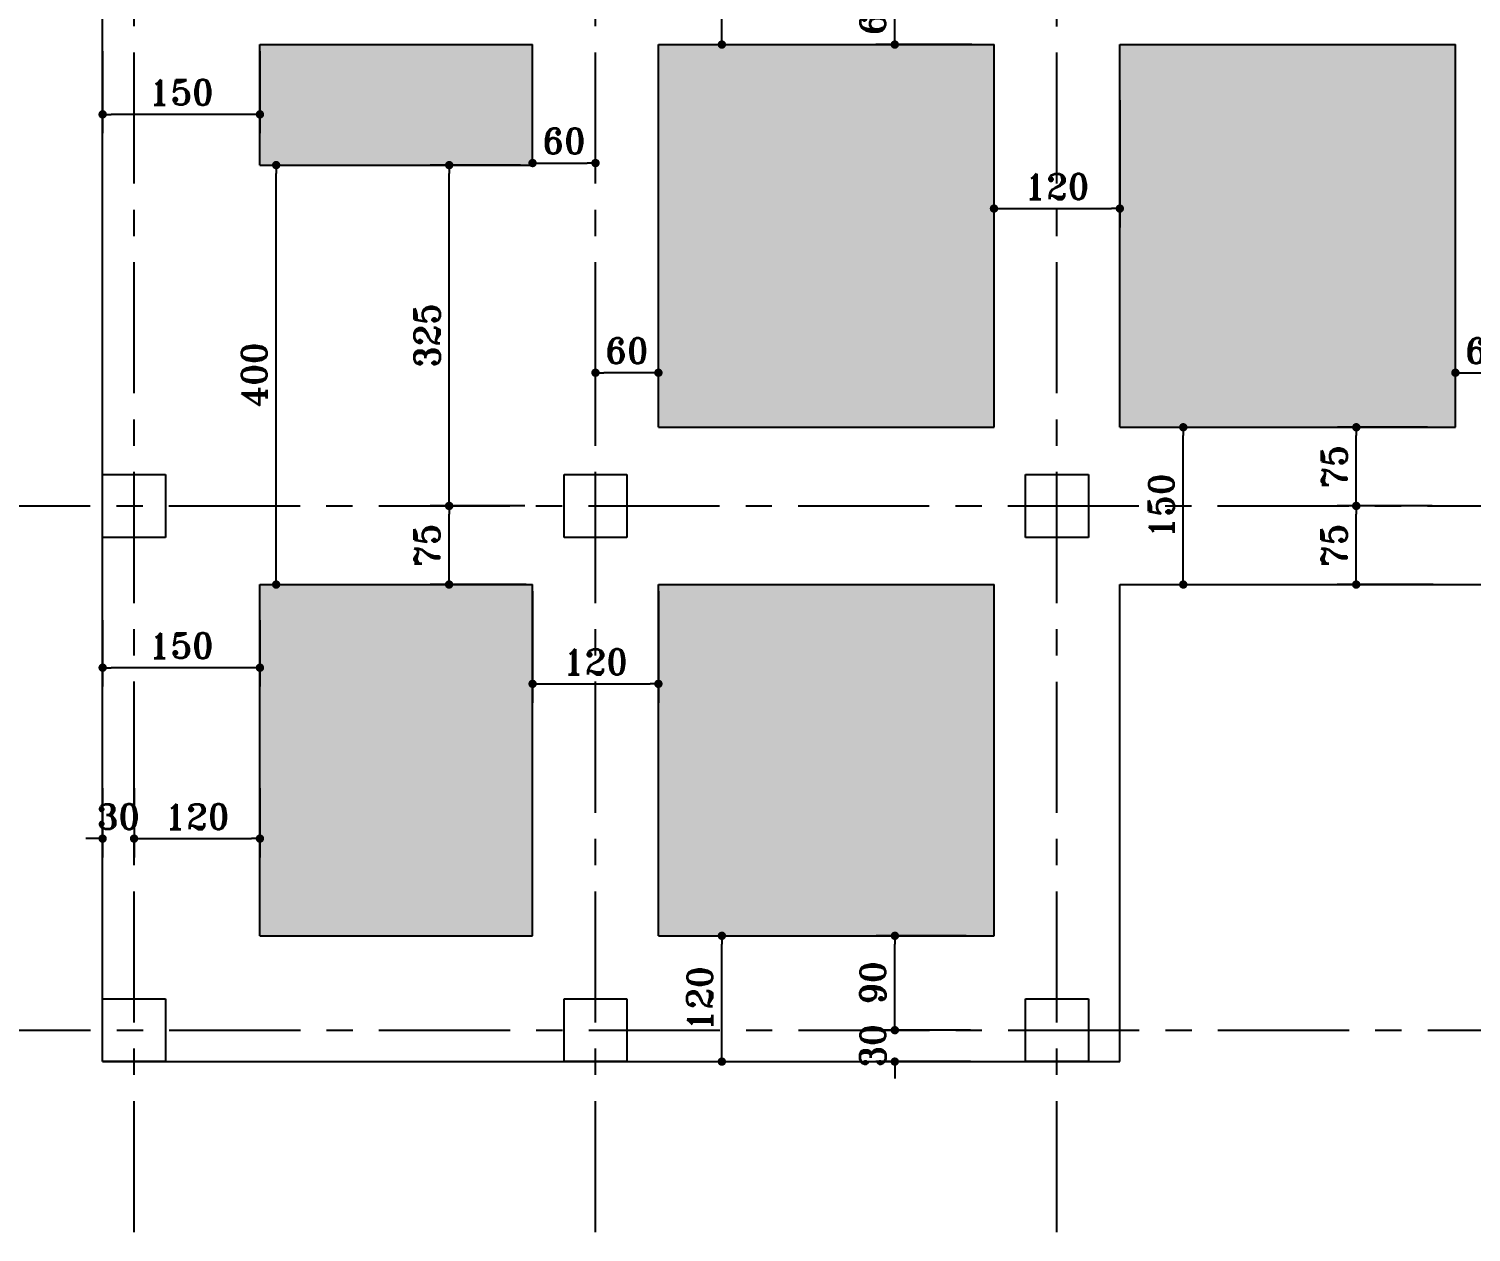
# Model space of a CAD drawing. Header units: inches. Extents: x 460503 to 460688, y 47570 to 48852.
# Drawn here: x 460520.24 to 460533.99, y 48742.66 to 48754.14 of the extents above; entities that cross this region are included whole.
import ezdxf

# ---------------------------------------------------------------- set-up
doc = ezdxf.new("R2010")
doc.units = ezdxf.units.IN
doc.header["$MEASUREMENT"] = 0
doc.linetypes.add('CENTER', pattern=[2, 1.25, -0.25, 0.25, -0.25])
for name, color, linetype in [('3G', 3, 'Continuous'), ('AXE', 1, 'CENTER'), ('DIM', 8, 'Continuous'), ('PY', 4, 'Continuous')]:
    doc.layers.add(name, color=color, linetype=linetype)
doc.styles.add('ROMANT', font='romant')
doc.dimstyles.new('Copy of 1-100', dxfattribs={"dimtxt": 0.24, "dimasz": 0.08, "dimexe": 0.18, "dimexo": 0.0625, "dimgap": 0.09, "dimtad": 1, "dimdec": 0, "dimlfac": 100, "dimdsep": 46, "dimtxsty": 'ROMANT', "dimblk": 'DOT', "dimcen": 0.09, "dimclrd": 1, "dimclre": 1, "dimclrt": 3, "dimadec": 0, "dimazin": 0, "dimtfac": 1, "dimtdec": 0, "dimtix": 1, "dimtofl": 0, "dimtmove": 2, "dimatfit": 3, "dimldrblk": 'DOT', "dimfxl": 1, "dimtolj": 1, "dimarcsym": 0})

# ---------------------------------------------------------------- blocks, each defined once
blk = doc.blocks.new('DOT')
at = {"layer": 'DIM', "color": 0, "linetype": 'ByBlock'}
blk.add_line((-0.5, 0), (-1, 0), dxfattribs=at)
at = {"layer": 'DIM', "color": 0, "linetype": 'ByBlock', "const_width": 0.5}
blk.add_lwpolyline([(-0.25, 0, 1), (0.25, 0, 1)], format="xyb", close=True, dxfattribs=at)
blk = doc.blocks.new('*D50')
at = {"color": 1, "lineweight": -2, "transparency": 16777216}
for p, q in [((460520.944, 48753.925), (460520.944, 48753.142)), ((460522.444, 48753.925), (460522.444, 48753.142)), ((460522.364, 48753.322), (460521.024, 48753.322))]:
    blk.add_line(p, q, dxfattribs=at)
at = {"layer": 'Defpoints', "color": 0, "transparency": 16777216}
for p in [(460520.944, 48753.988), (460522.444, 48753.988), (460520.944, 48753.322)]:
    blk.add_point(p, dxfattribs=at)
at = {"color": 1, "lineweight": -2, "transparency": 16777216, "xscale": 0.08, "yscale": 0.08, "zscale": 0.08, "rotation": 180}
blk.add_blockref('DOT', (460520.944, 48753.322), dxfattribs=at)
at = {"color": 1, "lineweight": -2, "transparency": 16777216, "xscale": 0.08, "yscale": 0.08, "zscale": 0.08}
blk.add_blockref('DOT', (460522.444, 48753.322), dxfattribs=at)
at = {"color": 3, "transparency": 16777216, "insert": (460521.694, 48753.532), "char_height": 0.24, "attachment_point": 5, "style": 'ROMANT'}
blk.add_mtext('\\A1;150', dxfattribs=at)
blk = doc.blocks.new('_Dot')
at = {"layer": 'DIM', "color": 0, "lineweight": -2}
blk.add_line((-0.5, 0), (-1, 0), dxfattribs=at)
at = {"layer": 'DIM', "color": 0, "const_width": 0.5}
blk.add_lwpolyline([(-0.25, 0, 1), (0.25, 0, 1)], format="xyb", close=True, dxfattribs=at)
blk = doc.blocks.new('*D57')
at = {"color": 1, "lineweight": -2, "transparency": 16777216}
for p, q in [((460520.944, 48748.497), (460520.944, 48747.865)), ((460522.444, 48748.497), (460522.444, 48747.865)), ((460522.364, 48748.045), (460521.024, 48748.045))]:
    blk.add_line(p, q, dxfattribs=at)
at = {"layer": 'Defpoints', "color": 0, "transparency": 16777216}
for p in [(460520.944, 48748.56), (460522.444, 48748.56), (460520.944, 48748.045)]:
    blk.add_point(p, dxfattribs=at)
at = {"color": 1, "lineweight": -2, "transparency": 16777216, "xscale": 0.08, "yscale": 0.08, "zscale": 0.08, "rotation": 180}
blk.add_blockref('DOT', (460520.944, 48748.045), dxfattribs=at)
at = {"color": 1, "lineweight": -2, "transparency": 16777216, "xscale": 0.08, "yscale": 0.08, "zscale": 0.08}
blk.add_blockref('DOT', (460522.444, 48748.045), dxfattribs=at)
at = {"color": 3, "transparency": 16777216, "insert": (460521.694, 48748.255), "char_height": 0.24, "attachment_point": 5, "style": 'ROMANT'}
blk.add_mtext('\\A1;150', dxfattribs=at)
blk = doc.blocks.new('*D58')
at = {"color": 1, "lineweight": -2, "transparency": 16777216}
for p, q in [((460520.944, 48746.897), (460520.944, 48746.235)), ((460521.244, 48746.897), (460521.244, 48746.235)), ((460520.864, 48746.415), (460520.784, 48746.415)), ((460521.324, 48746.415), (460521.404, 48746.415))]:
    blk.add_line(p, q, dxfattribs=at)
at = {"layer": 'Defpoints', "color": 0, "transparency": 16777216}
for p in [(460520.944, 48746.96), (460521.244, 48746.96), (460521.244, 48746.415)]:
    blk.add_point(p, dxfattribs=at)
at = {"color": 1, "lineweight": -2, "transparency": 16777216, "xscale": 0.08, "yscale": 0.08, "zscale": 0.08}
blk.add_blockref('DOT', (460520.944, 48746.415), dxfattribs=at)
at = {"color": 1, "lineweight": -2, "transparency": 16777216, "xscale": 0.08, "yscale": 0.08, "zscale": 0.08, "rotation": 180}
blk.add_blockref('DOT', (460521.244, 48746.415), dxfattribs=at)
at = {"color": 3, "transparency": 16777216, "insert": (460521.094, 48746.625), "char_height": 0.24, "attachment_point": 5, "style": 'ROMANT'}
blk.add_mtext('\\A1;30', dxfattribs=at)
blk = doc.blocks.new('*D59')
at = {"color": 1, "lineweight": -2, "transparency": 16777216}
for p, q in [((460521.244, 48746.897), (460521.244, 48746.235)), ((460522.444, 48746.897), (460522.444, 48746.235)), ((460521.324, 48746.415), (460522.364, 48746.415))]:
    blk.add_line(p, q, dxfattribs=at)
at = {"layer": 'Defpoints', "color": 0, "transparency": 16777216}
for p in [(460521.244, 48746.96), (460522.444, 48746.96), (460522.444, 48746.415)]:
    blk.add_point(p, dxfattribs=at)
at = {"color": 1, "lineweight": -2, "transparency": 16777216, "xscale": 0.08, "yscale": 0.08, "zscale": 0.08, "rotation": 180}
blk.add_blockref('DOT', (460521.244, 48746.415), dxfattribs=at)
at = {"color": 1, "lineweight": -2, "transparency": 16777216, "xscale": 0.08, "yscale": 0.08, "zscale": 0.08}
blk.add_blockref('DOT', (460522.444, 48746.415), dxfattribs=at)
at = {"color": 3, "transparency": 16777216, "insert": (460521.844, 48746.625), "char_height": 0.24, "attachment_point": 5, "style": 'ROMANT'}
blk.add_mtext('\\A1;120', dxfattribs=at)
blk = doc.blocks.new('*D71')
at = {"color": 1, "lineweight": -2, "transparency": 16777216}
for p, q in [((460526.307, 48745.488), (460527.029, 48745.488)), ((460526.849, 48744.368), (460526.849, 48745.408)), ((460526.317, 48744.288), (460527.029, 48744.288))]:
    blk.add_line(p, q, dxfattribs=at)
at = {"layer": 'Defpoints', "color": 0, "transparency": 16777216}
for p in [(460526.244, 48745.488), (460526.849, 48745.488), (460526.254, 48744.288)]:
    blk.add_point(p, dxfattribs=at)
at = {"color": 1, "lineweight": -2, "transparency": 16777216, "xscale": 0.08, "yscale": 0.08, "zscale": 0.08}
for p, rotation in [((460526.849, 48745.488), 90), ((460526.849, 48744.288), 270)]:
    blk.add_blockref('DOT', p, dxfattribs=dict(at, rotation=rotation))
at = {"color": 3, "transparency": 16777216, "insert": (460526.639, 48744.888), "char_height": 0.24, "attachment_point": 5, "rotation": 90, "style": 'ROMANT'}
blk.add_mtext('\\A1;120', dxfattribs=at)
blk = doc.blocks.new('*D72')
at = {"color": 1, "lineweight": -2, "transparency": 16777216}
for p, q in [((460529.179, 48745.488), (460528.319, 48745.488)), ((460528.499, 48744.668), (460528.499, 48745.408)), ((460529.179, 48744.588), (460528.319, 48744.588))]:
    blk.add_line(p, q, dxfattribs=at)
at = {"layer": 'Defpoints', "color": 0, "transparency": 16777216}
for p in [(460528.499, 48745.488), (460529.242, 48745.488), (460529.242, 48744.588)]:
    blk.add_point(p, dxfattribs=at)
at = {"color": 1, "lineweight": -2, "transparency": 16777216, "xscale": 0.08, "yscale": 0.08, "zscale": 0.08}
for p, rotation in [((460528.499, 48745.488), 90), ((460528.499, 48744.588), 270)]:
    blk.add_blockref('DOT', p, dxfattribs=dict(at, rotation=rotation))
at = {"color": 3, "transparency": 16777216, "insert": (460528.289, 48745.038), "char_height": 0.24, "attachment_point": 5, "rotation": 90, "style": 'ROMANT'}
blk.add_mtext('\\A1;90', dxfattribs=at)
blk = doc.blocks.new('*D73')
at = {"color": 1, "lineweight": -2, "transparency": 16777216}
for p, q in [((460528.498, 48744.668), (460528.498, 48744.748)), ((460529.221, 48744.588), (460528.318, 48744.588)), ((460529.221, 48744.288), (460528.318, 48744.288)), ((460528.498, 48744.208), (460528.498, 48744.128))]:
    blk.add_line(p, q, dxfattribs=at)
at = {"layer": 'Defpoints', "color": 0, "transparency": 16777216}
for p in [(460528.498, 48744.588), (460529.283, 48744.588), (460529.283, 48744.288)]:
    blk.add_point(p, dxfattribs=at)
at = {"color": 1, "lineweight": -2, "transparency": 16777216, "xscale": 0.08, "yscale": 0.08, "zscale": 0.08}
for p, rotation in [((460528.498, 48744.588), 270), ((460528.498, 48744.288), 90)]:
    blk.add_blockref('DOT', p, dxfattribs=dict(at, rotation=rotation))
at = {"color": 3, "transparency": 16777216, "insert": (460528.288, 48744.438), "char_height": 0.24, "attachment_point": 5, "rotation": 90, "style": 'ROMANT'}
blk.add_mtext('\\A1;30', dxfattribs=at)
blk = doc.blocks.new('*D74')
at = {"color": 1, "lineweight": -2, "transparency": 16777216}
for p, q in [((460522.517, 48752.838), (460522.779, 48752.838)), ((460522.599, 48748.918), (460522.599, 48752.758)), ((460522.517, 48748.838), (460522.779, 48748.838))]:
    blk.add_line(p, q, dxfattribs=at)
at = {"layer": 'Defpoints', "color": 0, "transparency": 16777216}
for p in [(460522.454, 48752.838), (460522.599, 48752.838), (460522.454, 48748.838)]:
    blk.add_point(p, dxfattribs=at)
at = {"color": 1, "lineweight": -2, "transparency": 16777216, "xscale": 0.08, "yscale": 0.08, "zscale": 0.08}
for p, rotation in [((460522.599, 48752.838), 90), ((460522.599, 48748.838), 270)]:
    blk.add_blockref('DOT', p, dxfattribs=dict(at, rotation=rotation))
at = {"color": 3, "transparency": 16777216, "insert": (460522.389, 48750.838), "char_height": 0.24, "attachment_point": 5, "rotation": 90, "style": 'ROMANT'}
blk.add_mtext('\\A1;400', dxfattribs=at)
blk = doc.blocks.new('*D75')
at = {"color": 1, "lineweight": -2, "transparency": 16777216}
for p, q in [((460524.929, 48752.838), (460524.069, 48752.838)), ((460524.249, 48749.668), (460524.249, 48752.758)), ((460524.929, 48749.588), (460524.069, 48749.588))]:
    blk.add_line(p, q, dxfattribs=at)
at = {"layer": 'Defpoints', "color": 0, "transparency": 16777216}
for p in [(460524.249, 48752.838), (460524.992, 48752.838), (460524.992, 48749.588)]:
    blk.add_point(p, dxfattribs=at)
at = {"color": 1, "lineweight": -2, "transparency": 16777216, "xscale": 0.08, "yscale": 0.08, "zscale": 0.08}
for p, rotation in [((460524.249, 48752.838), 90), ((460524.249, 48749.588), 270)]:
    blk.add_blockref('DOT', p, dxfattribs=dict(at, rotation=rotation))
at = {"color": 3, "transparency": 16777216, "insert": (460524.039, 48751.213), "char_height": 0.24, "attachment_point": 5, "rotation": 90, "style": 'ROMANT'}
blk.add_mtext('\\A1;325', dxfattribs=at)
blk = doc.blocks.new('*D76')
at = {"color": 1, "lineweight": -2, "transparency": 16777216}
for p, q in [((460524.971, 48749.588), (460524.068, 48749.588)), ((460524.248, 48748.918), (460524.248, 48749.508)), ((460524.982, 48748.838), (460524.068, 48748.838))]:
    blk.add_line(p, q, dxfattribs=at)
at = {"layer": 'Defpoints', "color": 0, "transparency": 16777216}
for p in [(460524.248, 48749.588), (460525.033, 48749.588), (460525.044, 48748.838)]:
    blk.add_point(p, dxfattribs=at)
at = {"color": 1, "lineweight": -2, "transparency": 16777216, "xscale": 0.08, "yscale": 0.08, "zscale": 0.08}
for p, rotation in [((460524.248, 48749.588), 90), ((460524.248, 48748.838), 270)]:
    blk.add_blockref('DOT', p, dxfattribs=dict(at, rotation=rotation))
at = {"color": 3, "transparency": 16777216, "insert": (460524.038, 48749.213), "char_height": 0.24, "attachment_point": 5, "rotation": 90, "style": 'ROMANT'}
blk.add_mtext('\\A1;75', dxfattribs=at)
blk = doc.blocks.new('*D80')
at = {"color": 1, "lineweight": -2, "transparency": 16777216}
for p, q in [((460526.317, 48755.188), (460527.029, 48755.188)), ((460526.849, 48754.068), (460526.849, 48755.108)), ((460526.317, 48753.988), (460527.029, 48753.988))]:
    blk.add_line(p, q, dxfattribs=at)
at = {"layer": 'Defpoints', "color": 0, "transparency": 16777216}
for p in [(460526.254, 48755.188), (460526.849, 48755.188), (460526.254, 48753.988)]:
    blk.add_point(p, dxfattribs=at)
at = {"color": 1, "lineweight": -2, "transparency": 16777216, "xscale": 0.08, "yscale": 0.08, "zscale": 0.08}
for p, rotation in [((460526.849, 48755.188), 90), ((460526.849, 48753.988), 270)]:
    blk.add_blockref('DOT', p, dxfattribs=dict(at, rotation=rotation))
at = {"color": 3, "transparency": 16777216, "insert": (460526.639, 48754.588), "char_height": 0.24, "attachment_point": 5, "rotation": 90, "style": 'ROMANT'}
blk.add_mtext('\\A1;120', dxfattribs=at)
blk = doc.blocks.new('*D82')
at = {"color": 1, "lineweight": -2, "transparency": 16777216}
for p, q in [((460529.221, 48754.588), (460528.318, 48754.588)), ((460528.498, 48754.068), (460528.498, 48754.508)), ((460529.232, 48753.988), (460528.318, 48753.988))]:
    blk.add_line(p, q, dxfattribs=at)
at = {"layer": 'Defpoints', "color": 0, "transparency": 16777216}
for p in [(460528.498, 48754.588), (460529.283, 48754.588), (460529.294, 48753.988)]:
    blk.add_point(p, dxfattribs=at)
at = {"color": 1, "lineweight": -2, "transparency": 16777216, "xscale": 0.08, "yscale": 0.08, "zscale": 0.08}
for p, rotation in [((460528.498, 48754.588), 90), ((460528.498, 48753.988), 270)]:
    blk.add_blockref('DOT', p, dxfattribs=dict(at, rotation=rotation))
at = {"color": 3, "transparency": 16777216, "insert": (460528.288, 48754.288), "char_height": 0.24, "attachment_point": 5, "rotation": 90, "style": 'ROMANT'}
blk.add_mtext('\\A1;60', dxfattribs=at)
blk = doc.blocks.new('*D83')
at = {"color": 1, "lineweight": -2, "transparency": 16777216}
for p, q in [((460530.717, 48750.338), (460531.429, 48750.338)), ((460531.249, 48748.918), (460531.249, 48750.258)), ((460530.717, 48748.838), (460531.429, 48748.838))]:
    blk.add_line(p, q, dxfattribs=at)
at = {"layer": 'Defpoints', "color": 0, "transparency": 16777216}
for p in [(460530.654, 48750.338), (460531.249, 48750.338), (460530.654, 48748.838)]:
    blk.add_point(p, dxfattribs=at)
at = {"color": 1, "lineweight": -2, "transparency": 16777216, "xscale": 0.08, "yscale": 0.08, "zscale": 0.08}
for p, rotation in [((460531.249, 48750.338), 90), ((460531.249, 48748.838), 270)]:
    blk.add_blockref('DOT', p, dxfattribs=dict(at, rotation=rotation))
at = {"color": 3, "transparency": 16777216, "insert": (460531.039, 48749.588), "char_height": 0.24, "attachment_point": 5, "rotation": 90, "style": 'ROMANT'}
blk.add_mtext('\\A1;150', dxfattribs=at)
blk = doc.blocks.new('*D84')
at = {"color": 1, "lineweight": -2, "transparency": 16777216}
for p, q in [((460533.579, 48750.338), (460532.719, 48750.338)), ((460532.899, 48749.668), (460532.899, 48750.258)), ((460533.579, 48749.588), (460532.719, 48749.588))]:
    blk.add_line(p, q, dxfattribs=at)
at = {"layer": 'Defpoints', "color": 0, "transparency": 16777216}
for p in [(460532.899, 48750.338), (460533.642, 48750.338), (460533.642, 48749.588)]:
    blk.add_point(p, dxfattribs=at)
at = {"color": 1, "lineweight": -2, "transparency": 16777216, "xscale": 0.08, "yscale": 0.08, "zscale": 0.08}
for p, rotation in [((460532.899, 48750.338), 90), ((460532.899, 48749.588), 270)]:
    blk.add_blockref('DOT', p, dxfattribs=dict(at, rotation=rotation))
at = {"color": 3, "transparency": 16777216, "insert": (460532.689, 48749.963), "char_height": 0.24, "attachment_point": 5, "rotation": 90, "style": 'ROMANT'}
blk.add_mtext('\\A1;75', dxfattribs=at)
blk = doc.blocks.new('*D85')
at = {"color": 1, "lineweight": -2, "transparency": 16777216}
for p, q in [((460533.621, 48749.588), (460532.718, 48749.588)), ((460532.898, 48748.918), (460532.898, 48749.508)), ((460533.632, 48748.838), (460532.718, 48748.838))]:
    blk.add_line(p, q, dxfattribs=at)
at = {"layer": 'Defpoints', "color": 0, "transparency": 16777216}
for p in [(460532.898, 48749.588), (460533.683, 48749.588), (460533.694, 48748.838)]:
    blk.add_point(p, dxfattribs=at)
at = {"color": 1, "lineweight": -2, "transparency": 16777216, "xscale": 0.08, "yscale": 0.08, "zscale": 0.08}
for p, rotation in [((460532.898, 48749.588), 90), ((460532.898, 48748.838), 270)]:
    blk.add_blockref('DOT', p, dxfattribs=dict(at, rotation=rotation))
at = {"color": 3, "transparency": 16777216, "insert": (460532.688, 48749.213), "char_height": 0.24, "attachment_point": 5, "rotation": 90, "style": 'ROMANT'}
blk.add_mtext('\\A1;75', dxfattribs=at)
blk = doc.blocks.new('*D100')
at = {"color": 1, "lineweight": -2, "transparency": 16777216}
for p, q in [((460525.044, 48748.775), (460525.044, 48747.711)), ((460526.244, 48748.775), (460526.244, 48747.711)), ((460525.124, 48747.891), (460526.164, 48747.891))]:
    blk.add_line(p, q, dxfattribs=at)
at = {"layer": 'Defpoints', "color": 0, "transparency": 16777216}
for p in [(460525.044, 48748.838), (460526.244, 48748.838), (460526.244, 48747.891)]:
    blk.add_point(p, dxfattribs=at)
at = {"color": 1, "lineweight": -2, "transparency": 16777216, "xscale": 0.08, "yscale": 0.08, "zscale": 0.08, "rotation": 180}
blk.add_blockref('DOT', (460525.044, 48747.891), dxfattribs=at)
at = {"color": 1, "lineweight": -2, "transparency": 16777216, "xscale": 0.08, "yscale": 0.08, "zscale": 0.08}
blk.add_blockref('DOT', (460526.244, 48747.891), dxfattribs=at)
at = {"color": 3, "transparency": 16777216, "insert": (460525.644, 48748.101), "char_height": 0.24, "attachment_point": 5, "style": 'ROMANT'}
blk.add_mtext('\\A1;120', dxfattribs=at)
blk = doc.blocks.new('*D101')
at = {"color": 1, "lineweight": -2, "transparency": 16777216}
for p, q in [((460525.044, 48752.9), (460525.044, 48753.038)), ((460525.644, 48752.9), (460525.644, 48753.038)), ((460525.124, 48752.858), (460525.564, 48752.858))]:
    blk.add_line(p, q, dxfattribs=at)
at = {"layer": 'Defpoints', "color": 0, "transparency": 16777216}
for p in [(460525.044, 48752.838), (460525.644, 48752.858), (460525.644, 48752.838)]:
    blk.add_point(p, dxfattribs=at)
at = {"color": 1, "lineweight": -2, "transparency": 16777216, "xscale": 0.08, "yscale": 0.08, "zscale": 0.08, "rotation": 180}
blk.add_blockref('DOT', (460525.044, 48752.858), dxfattribs=at)
at = {"color": 1, "lineweight": -2, "transparency": 16777216, "xscale": 0.08, "yscale": 0.08, "zscale": 0.08}
blk.add_blockref('DOT', (460525.644, 48752.858), dxfattribs=at)
at = {"color": 3, "transparency": 16777216, "insert": (460525.344, 48753.068), "char_height": 0.24, "attachment_point": 5, "style": 'ROMANT'}
blk.add_mtext('\\A1;60', dxfattribs=at)
blk = doc.blocks.new('*D102')
at = {"color": 1, "lineweight": -2, "transparency": 16777216}
for p, q in [((460525.644, 48750.4), (460525.644, 48751.038)), ((460526.244, 48750.4), (460526.244, 48751.038)), ((460526.164, 48750.858), (460525.724, 48750.858))]:
    blk.add_line(p, q, dxfattribs=at)
at = {"layer": 'Defpoints', "color": 0, "transparency": 16777216}
for p in [(460525.644, 48750.858), (460525.644, 48750.338), (460526.244, 48750.338)]:
    blk.add_point(p, dxfattribs=at)
at = {"color": 1, "lineweight": -2, "transparency": 16777216, "xscale": 0.08, "yscale": 0.08, "zscale": 0.08, "rotation": 180}
blk.add_blockref('DOT', (460525.644, 48750.858), dxfattribs=at)
at = {"color": 1, "lineweight": -2, "transparency": 16777216, "xscale": 0.08, "yscale": 0.08, "zscale": 0.08}
blk.add_blockref('DOT', (460526.244, 48750.858), dxfattribs=at)
at = {"color": 3, "transparency": 16777216, "insert": (460525.944, 48751.068), "char_height": 0.24, "attachment_point": 5, "style": 'ROMANT'}
blk.add_mtext('\\A1;60', dxfattribs=at)
blk = doc.blocks.new('*D106')
at = {"color": 1, "lineweight": -2, "transparency": 16777216}
for p, q in [((460529.444, 48753.458), (460529.444, 48752.244)), ((460530.644, 48753.458), (460530.644, 48752.244)), ((460529.524, 48752.424), (460530.564, 48752.424))]:
    blk.add_line(p, q, dxfattribs=at)
at = {"layer": 'Defpoints', "color": 0, "transparency": 16777216}
for p in [(460529.444, 48753.521), (460530.644, 48753.521), (460530.644, 48752.424)]:
    blk.add_point(p, dxfattribs=at)
at = {"color": 1, "lineweight": -2, "transparency": 16777216, "xscale": 0.08, "yscale": 0.08, "zscale": 0.08, "rotation": 180}
blk.add_blockref('DOT', (460529.444, 48752.424), dxfattribs=at)
at = {"color": 1, "lineweight": -2, "transparency": 16777216, "xscale": 0.08, "yscale": 0.08, "zscale": 0.08}
blk.add_blockref('DOT', (460530.644, 48752.424), dxfattribs=at)
at = {"color": 3, "transparency": 16777216, "insert": (460530.044, 48752.634), "char_height": 0.24, "attachment_point": 5, "style": 'ROMANT'}
blk.add_mtext('\\A1;120', dxfattribs=at)
blk = doc.blocks.new('*D114')
at = {"color": 1, "lineweight": -2, "transparency": 16777216}
for p, q in [((460533.844, 48750.4), (460533.844, 48751.038)), ((460534.444, 48750.4), (460534.444, 48751.038)), ((460533.924, 48750.858), (460534.364, 48750.858))]:
    blk.add_line(p, q, dxfattribs=at)
at = {"layer": 'Defpoints', "color": 0, "transparency": 16777216}
for p in [(460534.444, 48750.858), (460533.844, 48750.338), (460534.444, 48750.338)]:
    blk.add_point(p, dxfattribs=at)
at = {"color": 1, "lineweight": -2, "transparency": 16777216, "xscale": 0.08, "yscale": 0.08, "zscale": 0.08, "rotation": 180}
blk.add_blockref('DOT', (460533.844, 48750.858), dxfattribs=at)
at = {"color": 1, "lineweight": -2, "transparency": 16777216, "xscale": 0.08, "yscale": 0.08, "zscale": 0.08}
blk.add_blockref('DOT', (460534.444, 48750.858), dxfattribs=at)
at = {"color": 3, "transparency": 16777216, "insert": (460534.144, 48751.068), "char_height": 0.24, "attachment_point": 5, "style": 'ROMANT'}
blk.add_mtext('\\A1;60', dxfattribs=at)

msp = doc.modelspace()

# ---------------------------------------------------------------- hatches: boundary and pattern name
h = msp.add_hatch()
h.set_pattern_fill('AR-SAND', color=256, scale=0.25)
h.set_pattern_definition([(37.5, (0, -5.98463), (-0.01574833953, 0.48170594225), [0, -0.38, 0, -0.425, 0, -0.40625]), (7.5, (0, -5.98463), (0.4424441763, 0.7055365163), [0, -0.205, 0, -0.3425, 0, -0.13125]), (327.5, (-0.3075, -5.98463), (0.77853546544, 0.0014147634), [0, -0.125, 0, -0.45, 0, -0.5875]), (317.5, (-0.3075, -5.98463), (0.7515316511, 0.2194188912), [0, -0.0625, 0, -0.295, 0, -0.3375])])
h.paths.add_polyline_path([(460522.4440953, 48763.38777606), (460522.4440953, 48762.08777606), (460525.0440953, 48762.08777606), (460525.0440953, 48763.38777606)])
h.paths.add_polyline_path([(460522.4440953, 48762.08777606), (460522.4440953, 48760.18777606), (460525.0440953, 48760.18777606), (460525.0440953, 48762.08777606)])
h.paths.add_polyline_path([(460525.0440953, 48758.98777606), (460522.4440953, 48758.98777606), (460522.4440953, 48755.18777606), (460525.0440953, 48755.18777606)])
h.paths.add_polyline_path([(460529.44409529, 48758.98777606), (460526.2440953, 48758.98777606), (460526.2440953, 48755.18777606), (460529.44409529, 48755.18777606)])
h.paths.add_polyline_path([(460530.64409529, 48755.18777606), (460533.8440953, 48755.18777606), (460533.8440953, 48758.98777606), (460530.64409529, 48758.98777606)])
h.paths.add_polyline_path([(460535.0440953, 48755.18777606), (460538.2440953, 48755.18777606), (460538.2440953, 48758.98777606), (460535.0440953, 48758.98777606)])
h.paths.add_polyline_path([(460539.4440953, 48755.18777606), (460542.0440953, 48755.18777606), (460542.0440953, 48758.98777606), (460539.4440953, 48758.98777606)])
h.paths.add_polyline_path([(460539.4440953, 48750.33777606), (460542.0440953, 48750.33777606), (460542.0440953, 48753.98777606), (460539.4440953, 48753.98777606)])
h.paths.add_polyline_path([(460538.2440953, 48753.98777606), (460535.0440953, 48753.98777606), (460535.0440953, 48750.33777606), (460538.2440953, 48750.33777606)])
h.paths.add_polyline_path([(460533.8440953, 48753.98777606), (460530.64409529, 48753.98777606), (460530.64409529, 48750.33777606), (460533.8440953, 48750.33777606)])
h.paths.add_polyline_path([(460529.44409529, 48753.98777606), (460526.2440953, 48753.98777606), (460526.2440953, 48750.33777606), (460529.44409529, 48750.33777606)])
h.paths.add_polyline_path([(460525.0440953, 48752.83777606), (460525.0440953, 48753.98777606), (460522.4440953, 48753.98777606), (460522.4440953, 48752.83777606)])
h.paths.add_polyline_path([(460522.4440953, 48745.48777591), (460525.0440953, 48745.48777591), (460525.0440953, 48748.83777606), (460522.4440953, 48748.83777606)])
h.paths.add_polyline_path([(460526.2440953, 48745.48777591), (460529.44409529, 48745.48777591), (460529.44409529, 48748.83777606), (460526.2440953, 48748.83777606)])

# ---------------------------------------------------------------- linework, layer by layer
at = {"layer": '3G'}
for p, q in [((460520.9440953, 48749.88777606), (460521.5440953, 48749.88777606)), ((460520.9440953, 48749.28777606), (460520.9440953, 48749.88777606)), ((460521.5440953, 48749.88777606), (460521.5440953, 48749.28777606)), ((460525.3440953, 48749.88777606), (460525.9440953, 48749.88777606)), ((460525.3440953, 48749.28777606), (460525.3440953, 48749.88777606)), ((460525.9440953, 48749.88777606), (460525.9440953, 48749.28777606)), ((460529.74409529, 48749.88777606), (460530.34409529, 48749.88777606)), ((460529.74409529, 48749.28777606), (460529.74409529, 48749.88777606)), ((460530.34409529, 48749.88777606), (460530.34409529, 48749.28777606)), ((460521.5440953, 48749.28777606), (460520.9440953, 48749.28777606)), ((460525.9440953, 48749.28777606), (460525.3440953, 48749.28777606)), ((460530.34409529, 48749.28777606), (460529.74409529, 48749.28777606)), ((460520.9440953, 48744.88777591), (460521.5440953, 48744.88777591)), ((460520.9440953, 48744.28777591), (460520.9440953, 48744.88777591)), ((460521.5440953, 48744.88777591), (460521.5440953, 48744.28777591)), ((460525.3440953, 48744.88777591), (460525.9440953, 48744.88777591)), ((460525.3440953, 48744.28777591), (460525.3440953, 48744.88777591)), ((460525.9440953, 48744.88777591), (460525.9440953, 48744.28777591)), ((460529.74409529, 48744.88777591), (460530.34409529, 48744.88777591)), ((460529.74409529, 48744.28777591), (460529.74409529, 48744.88777591)), ((460530.34409529, 48744.88777591), (460530.34409529, 48744.28777591)), ((460521.5440953, 48744.28777591), (460520.9440953, 48744.28777591)), ((460525.9440953, 48744.28777591), (460525.3440953, 48744.28777591)), ((460530.34409529, 48744.28777591), (460529.74409529, 48744.28777591))]:
    msp.add_line(p, q, dxfattribs=at)
at = {"layer": 'AXE'}
for p, q in [((460521.2440953, 48742.6619874), (460521.2440953, 48768.15749496)), ((460525.6440953, 48742.6619874), (460525.6440953, 48768.15749496)), ((460530.04409529, 48742.66168535), (460530.04409529, 48768.15719291)), ((460515.5765493, 48749.58777606), (460546.03007582, 48749.58777606)), ((460515.57946567, 48744.58777591), (460546.03299219, 48744.58777591))]:
    msp.add_line(p, q, dxfattribs=at)
at = {"layer": 'PY'}
for p, q in [((460520.9440953, 48744.28777591), (460520.9440953, 48764.88777606)), ((460522.4440953, 48752.83777606), (460522.4440953, 48753.98777606)), ((460522.4440953, 48753.98777606), (460525.0440953, 48753.98777606)), ((460525.0440953, 48752.83777606), (460525.0440953, 48753.98777606)), ((460526.2440953, 48750.33777606), (460526.2440953, 48753.98777606)), ((460526.2440953, 48753.98777606), (460529.44409529, 48753.98777606)), ((460529.44409529, 48750.33777606), (460529.44409529, 48753.98777606)), ((460530.64409529, 48750.33777606), (460530.64409529, 48753.98777606)), ((460530.64409529, 48753.98777606), (460533.8440953, 48753.98777606)), ((460533.8440953, 48750.33777606), (460533.8440953, 48753.98777606)), ((460522.4440953, 48752.83777606), (460525.0440953, 48752.83777606)), ((460526.2440953, 48750.33777606), (460529.44409529, 48750.33777606)), ((460530.64409529, 48750.33777606), (460533.8440953, 48750.33777606)), ((460522.4440953, 48745.48777591), (460522.4440953, 48748.83777606)), ((460522.4440953, 48748.83777606), (460525.0440953, 48748.83777606)), ((460525.0440953, 48745.48777591), (460525.0440953, 48748.83777606)), ((460526.2440953, 48745.48777591), (460526.2440953, 48748.83777606)), ((460526.2440953, 48748.83777606), (460529.44409529, 48748.83777606)), ((460529.44409529, 48745.48777591), (460529.44409529, 48748.83777606)), ((460530.64409529, 48744.28777591), (460530.64409529, 48748.83777606)), ((460530.64409529, 48748.83777606), (460533.8440953, 48748.83777606)), ((460530.64409529, 48748.83777606), (460543.5440953, 48748.83777606)), ((460522.4440953, 48745.48777591), (460525.0440953, 48745.48777591)), ((460526.2440953, 48745.48777591), (460529.44409529, 48745.48777591)), ((460520.9440953, 48744.28777591), (460530.64409529, 48744.28777591))]:
    msp.add_line(p, q, dxfattribs=at)

# ---------------------------------------------------------------- dimensions: what is measured, and where the dimension line sits
for base, p1, p2, picture, middle in [((460526.84929585, 48755.18777606), (460526.25408918, 48753.98777606), (460526.25408918, 48755.18777606), '*D80', (460526.63929585, 48754.58777606)), ((460528.49819024, 48754.58777606), (460529.29409531, 48753.98777606), (460529.28321596, 48754.58777606), '*D82', (460528.28819024, 48754.28777606)), ((460522.59929585, 48752.83777606), (460522.45408918, 48748.83777606), (460522.45408918, 48752.83777606), '*D74', (460522.38929585, 48750.83777606)), ((460524.24906346, 48752.83777606), (460524.99158918, 48749.58777606), (460524.99158918, 48752.83777606), '*D75', (460524.03906346, 48751.21277606)), ((460531.24929584, 48750.33777606), (460530.65408917, 48748.83777606), (460530.65408917, 48750.33777606), '*D83', (460531.03929584, 48749.58777606)), ((460532.89906345, 48750.33777606), (460533.64158917, 48749.58777606), (460533.64158917, 48750.33777606), '*D84', (460532.68906345, 48749.96277606)), ((460524.24819024, 48749.58777606), (460525.0440953, 48748.83777606), (460525.03321596, 48749.58777606), '*D76', (460524.03819024, 48749.21277606)), ((460532.89819023, 48749.58777606), (460533.6940953, 48748.83777606), (460533.68321595, 48749.58777606), '*D85', (460532.68819023, 48749.21277606)), ((460526.84929585, 48745.48777591), (460526.25408918, 48744.28777591), (460526.2440953, 48745.48777591), '*D71', (460526.63929585, 48744.88777591)), ((460528.49906346, 48745.48777591), (460529.24158919, 48744.58777591), (460529.24158919, 48745.48777591), '*D72', (460528.28906346, 48745.03777591)), ((460528.49819024, 48744.58777591), (460529.28321596, 48744.28777591), (460529.28321596, 48744.58777591), '*D73', (460528.28819024, 48744.43777591))]:
    dim = msp.add_linear_dim(base=base, p1=p1, p2=p2, angle=90, dimstyle='Copy of 1-100')
    dim.commit()
    dim.dimension.update_dxf_attribs({"geometry": picture, "text_midpoint": middle})
for base, p1, p2, picture, middle in [((460520.9440953, 48753.32230062), (460522.4440953, 48753.98777606), (460520.9440953, 48753.98777606), '*D50', (460521.6940953, 48753.53230062)), ((460530.64409529, 48752.42388546), (460529.44409529, 48753.52060884), (460530.64409529, 48753.52060884), '*D106', (460530.04409529, 48752.63388546)), ((460525.6440953, 48752.85765202), (460525.0440953, 48752.83777606), (460525.6440953, 48752.83777606), '*D101', (460525.3440953, 48753.06765202)), ((460525.6440953, 48750.85765202), (460526.2440953, 48750.33777606), (460525.6440953, 48750.33777606), '*D102', (460525.9440953, 48751.06765202)), ((460534.4440953, 48750.85765202), (460533.8440953, 48750.33777606), (460534.4440953, 48750.33777606), '*D114', (460534.1440953, 48751.06765202)), ((460526.2440953, 48747.89105267), (460525.0440953, 48748.83777606), (460526.2440953, 48748.83777606), '*D100', (460525.6440953, 48748.10105267)), ((460520.9440953, 48748.04450039), (460522.4440953, 48748.55997583), (460520.9440953, 48748.55997583), '*D57', (460521.6940953, 48748.25450039)), ((460521.2440953, 48746.4146306), (460520.9440953, 48746.95997583), (460521.2440953, 48746.95997583), '*D58', (460521.0940953, 48746.6246306)), ((460522.4440953, 48746.4146306), (460521.2440953, 48746.95997583), (460522.4440953, 48746.95997583), '*D59', (460521.8440953, 48746.6246306))]:
    dim = msp.add_linear_dim(base=base, p1=p1, p2=p2, dimstyle='Copy of 1-100')
    dim.commit()
    dim.dimension.update_dxf_attribs({"geometry": picture, "text_midpoint": middle})

doc.saveas('drawing.dxf')
